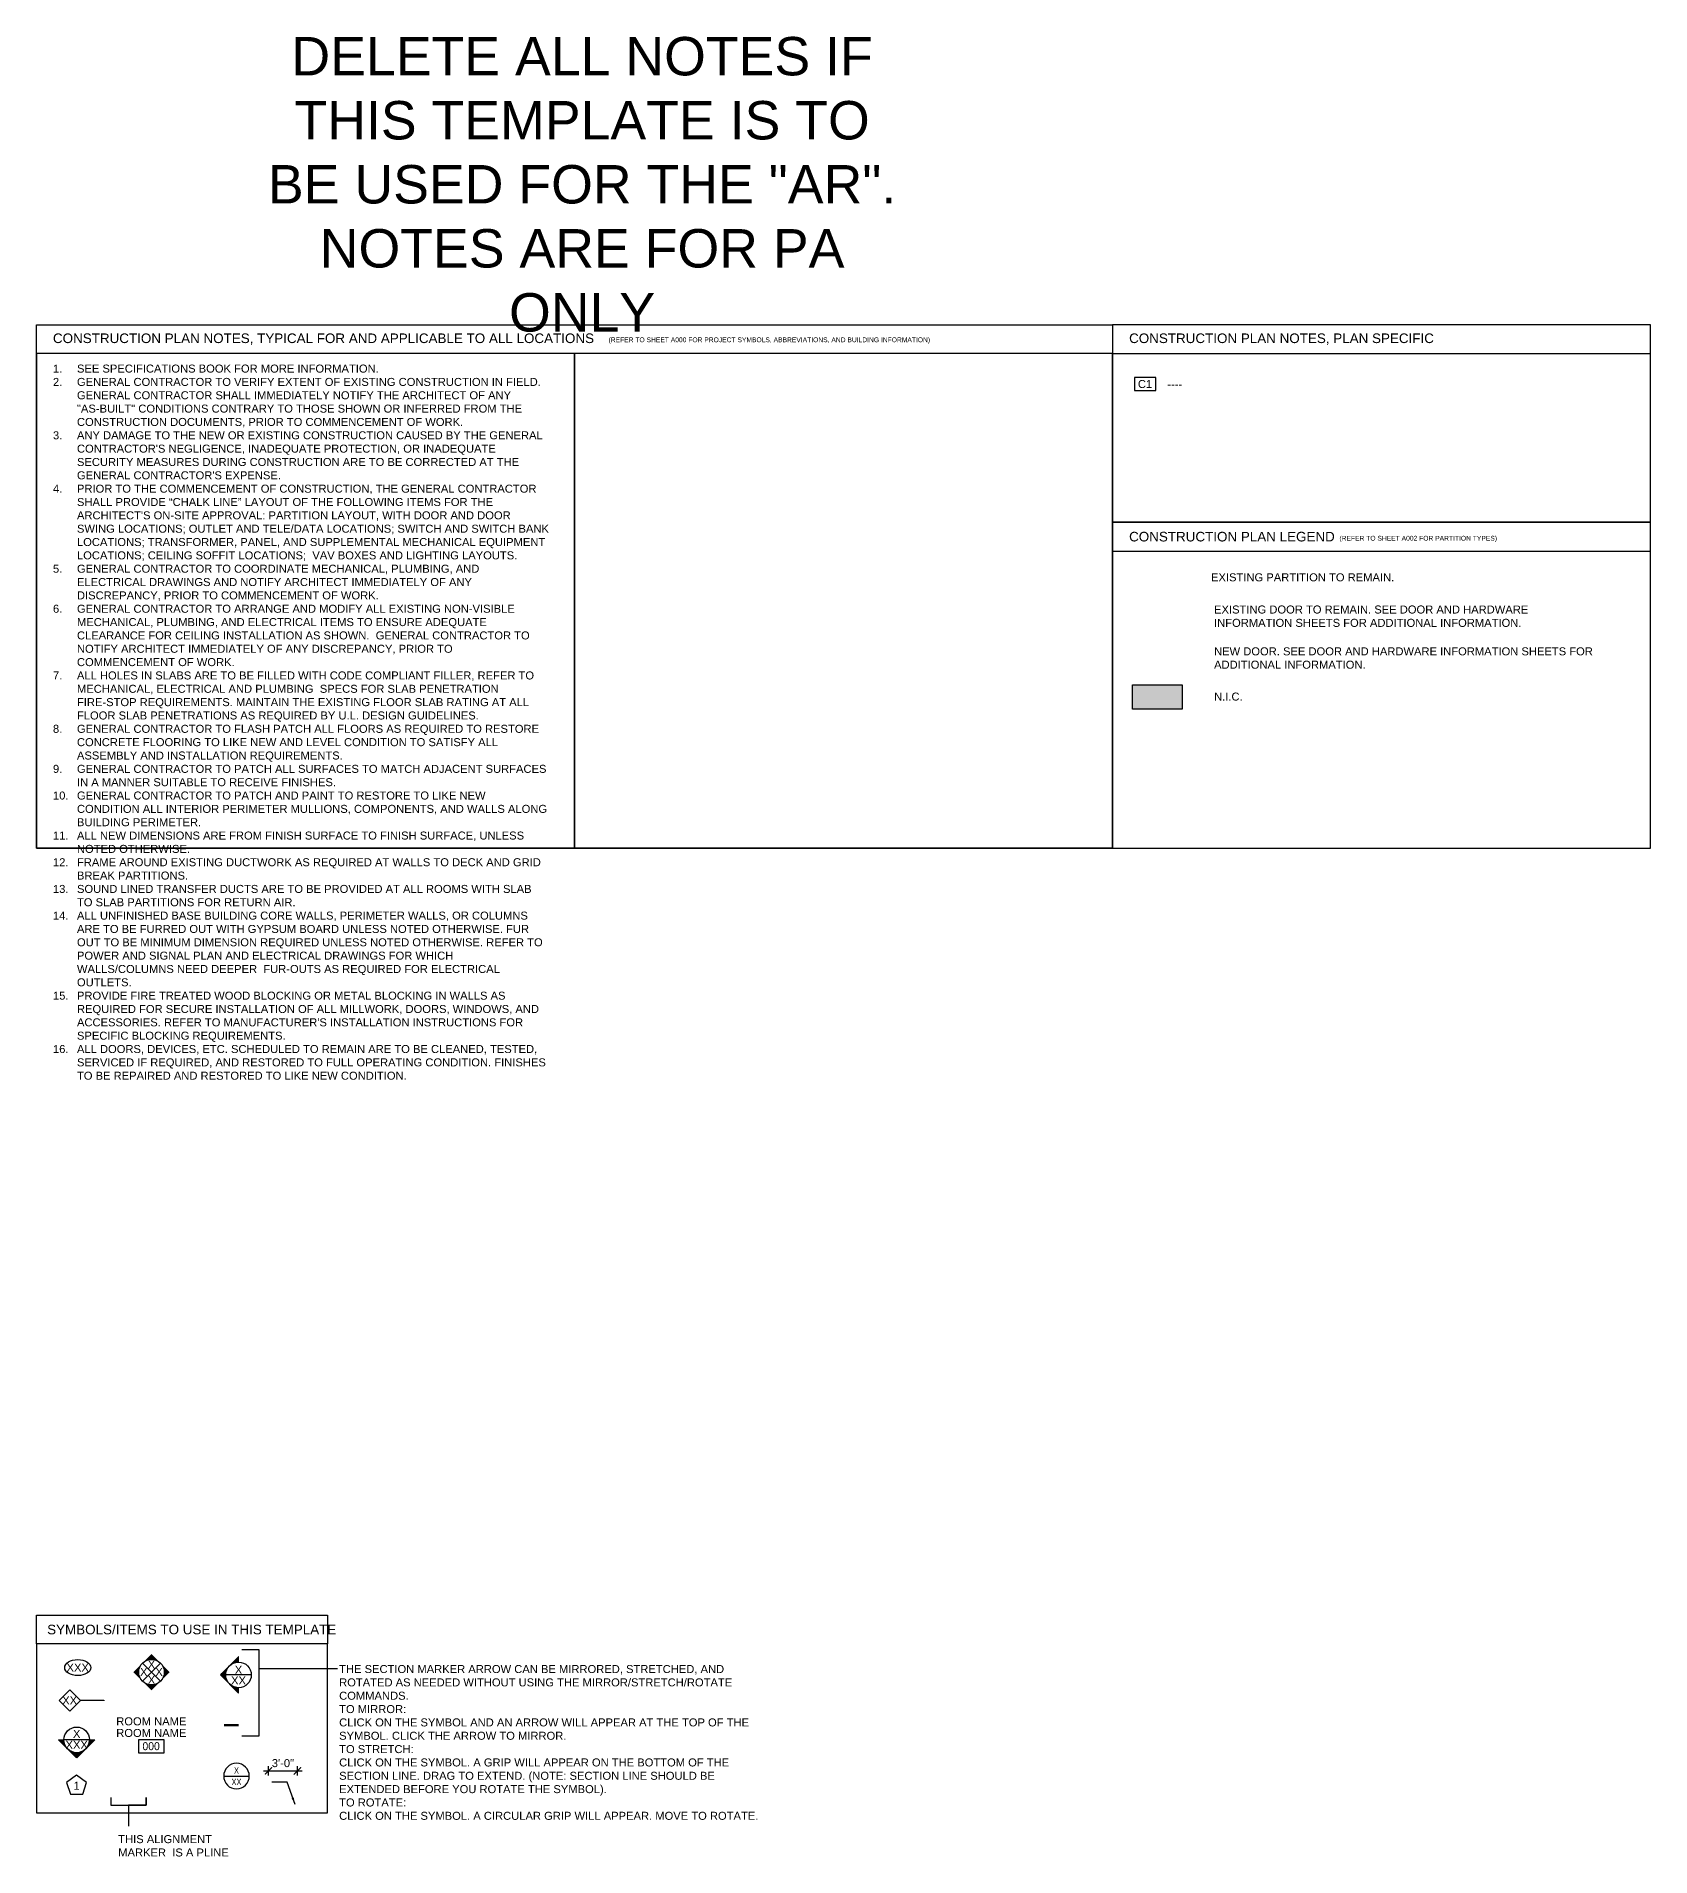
# Model space of a CAD drawing. Header units: inches. Extents: x 540 to 4861, y -166 to 2108.
# Drawn here: x 2844 to 4861, y -166 to 2108 of the extents above; entities that cross this region are included whole.
import ezdxf
from ezdxf.enums import TextEntityAlignment as Align

# ---------------------------------------------------------------- set-up
doc = ezdxf.new("R2010")
doc.units = ezdxf.units.IN
doc.header["$LTSCALE"] = 96
doc.header["$MEASUREMENT"] = 0
for name, color, linetype in [('A-Anno-Flor', 7, 'Continuous'), ('A-Anno-PwrS', 7, 'Continuous'), ('A-Area-Iden', 7, 'Continuous'), ('A-Area-Iden-Name', 7, 'Continuous'), ('A-Area-Iden-Numb', 7, 'Continuous'), ('A-Door-Iden', 7, 'Continuous'), ('A-Flor-Case-Exst', 235, 'Continuous'), ('A-Flor-Case-Patt', 1, 'Continuous'), ('A-Wall-Iden', 7, 'Continuous'), ('Legend 300$0$A-Anno-PwrS', 7, 'Continuous')]:
    doc.layers.add(name, color=color, linetype=linetype)
doc.layers.add('Viewport', color=14, linetype='Continuous', plot=False)
doc.styles.add('OTJ_Title1', font='swiss.ttf')
doc.styles.add('OTJ_Title2', font='swissl.ttf')
doc.styles.add('RomanS', font='romans.shx')
doc.styles.add('THG-4', font='arial.ttf', dxfattribs={"width": 0.8})
doc.styles.add('XFINE_0', font='swissl.ttf')
doc.styles.add('XFINE_1-4', font='swissl.ttf', dxfattribs={"height": 5})
doc.styles.add('XFINE_1-8', font='swissl.ttf', dxfattribs={"height": 10})
doc.dimstyles.new('Aec_Wall_Tag', dxfattribs={"dimscale": 96, "dimtxt": 0.09375, "dimasz": 0.075, "dimexe": 0.25, "dimexo": 0, "dimgap": 0.0375, "dimtad": 1, "dimdec": 4, "dimzin": 3, "dimdsep": 46, "dimlunit": 4, "dimtxsty": 'RomanS', "dimcen": 0.09375, "dimdle": 0.125, "dimadec": 0, "dimazin": 0, "dimtfac": 0.75, "dimtdec": 4, "dimtmove": 2, "dimatfit": 3, "dimldrblk": 'Aec_Arrow_Bar', "dimfxl": 1, "dimfrac": 1, "dimtolj": 1, "dimtzin": 0, "dimarcsym": 0})
doc.dimstyles.new('OTJ_1-8', dxfattribs={"dimscale": 96, "dimtxt": 0.09375, "dimasz": 0.09375, "dimexe": 0.0625, "dimexo": 0.15625, "dimgap": 0.046875, "dimtad": 1, "dimdec": 1, "dimzin": 3, "dimdsep": 46, "dimlunit": 4, "dimtxsty": 'XFINE_1-8', "dimblk": 'ARCHTICK', "dimcen": 0.09, "dimdle": 0.0625, "dimclrd": 15, "dimclre": 15, "dimclrt": 7, "dimadec": 0, "dimazin": 0, "dimtfac": 0.75, "dimtdec": 1, "dimtix": 1, "dimtmove": 1, "dimatfit": 3, "dimfxl": 1, "dimfrac": 1, "dimtolj": 1, "dimtzin": 0, "dimarcsym": 0})
pattern_1 = [(90, (0, 0), (-0.008, 5e-19), [])]

# ---------------------------------------------------------------- blocks, each defined once
blk = doc.blocks.new('multi-note')
at = {"color": 4}
blk.add_lwpolyline([(-1.67, -1), (1.67, -1), (1.67, 1), (-1.67, 1)], close=True, dxfattribs=at)
at = {"color": 0, "style": 'XFINE_0', "width": 0.8}
blk.add_attdef('MULTI-NOTE', text='', height=1, dxfattribs=at).set_placement((0, 0), align=Align.MIDDLE_CENTER)
blk = doc.blocks.new('Aec_Wall_Tag_P')
at = {"color": 4}
blk.add_lwpolyline([(-0.6, -1.66), (1.06, 0), (-0.6, 1.66), (-2.25, 0)], close=True, dxfattribs=at)
at = {"style": 'XFINE_0', "width": 0.8}
blk.add_attdef('WALL:TYPE', text='', height=1, dxfattribs=at).set_placement((0, 0), align=Align.MIDDLE)
at = {"style": 'XFINE_0', "width": 0.8, "flags": 1}
blk.add_attdef('NAME:OBJECTSTYLE', text='', height=1, dxfattribs=at).set_placement((0, -2.5), align=Align.MIDDLE)
blk = doc.blocks.new('Aec_Arrow_Bar')
at = {"const_width": 0.188}
blk.add_lwpolyline([(-1, 0), (0.125, 0)], dxfattribs=at)
blk = doc.blocks.new('OTJ_Elev')
at = {"color": 0}
blk.add_line((2, 0), (-2, 0), dxfattribs=at)
blk.add_circle((0, 0), 2, dxfattribs=at)
at = {"color": 0, "style": 'XFINE_0', "width": 0.8}
blk.add_attdef('NUMBER', text='', height=1, dxfattribs=at).set_placement((0, 0.38), align=Align.CENTER)
blk.add_attdef('SHEET', text='', height=1, dxfattribs=at).set_placement((0, -0.42), align=Align.TOP_CENTER)
blk = doc.blocks.new('OTJ_Elev_Arrow')
h = blk.add_hatch()
h.set_pattern_fill('_USER', color=0, scale=0.008, angle=90, style=0, pattern_type=0)
h.set_pattern_definition(pattern_1)
h.paths.add_polyline_path([(-1.41, 1.41), (-2.83, 0), (-2, 0, -0.198912)])
h.paths.add_polyline_path([(0, 2.83), (-1.41, 1.41, -0.414214), (1.41, 1.41)])
h.paths.add_polyline_path([(1.41, 1.41, -0.198912), (2, 0), (2.83, 0)])
h = blk.add_hatch(color=0)
h.paths.add_polyline_path([(-1.41, 1.41), (-2.83, 0), (-2, 0, -0.198912)])
h.paths.add_polyline_path([(0, 2.83), (-1.41, 1.41, -0.414214), (1.41, 1.41)])
h.paths.add_polyline_path([(1.9, 0.93), (1.8, 0.88, -0.114349), (2, 0), (2.83, 0)])
h.paths.add_polyline_path([(1.41, 1.41, -0.082683), (1.8, 0.88), (1.9, 0.93)])
at = {"color": 0}
blk.add_lwpolyline([(-2, 0), (-2.83, 0), (0, 2.83), (2.83, 0), (2, 0)], dxfattribs=at)
blk.add_lwpolyline([(-2, 0), (-2.83, 0), (0, 2.83), (2.83, 0), (2, 0)], dxfattribs=at)
blk = doc.blocks.new('OTJCustomDoorTag-P')
at = {"color": 4}
blk.add_ellipse((0, 0), major_axis=(-2.03, 0), ratio=0.615385, dxfattribs=at)
at = {"style": 'XFINE_0', "width": 0.7}
blk.add_attdef('DOOR:NUM', text='', height=1, dxfattribs=at).set_placement((0, 0), align=Align.MIDDLE)
at = {"style": 'XFINE_0', "width": 0.7, "flags": 1}
for tag, p in [('DOOR:HDWR', (5.16, -4)), ('DOOR:MAT', (5.16, -5.85)), ('DOOR:FRAME', (5.16, -7.66)), ('DOOR:NEWRELOC', (5.16, -9.46)), ('DOOR:RATING', (5.16, -11.26)), ('DOOR:ROOM', (5.16, -13.01)), ('DOOR:TYPE', (5.16, -14.63)), ('DOOR:COST', (5.16, -16.25))]:
    blk.add_attdef(tag, text='', height=1, dxfattribs=at).set_placement(p, align=Align.MIDDLE_LEFT)
blk = doc.blocks.new('OTJ_Elev_2')
at = {"color": 0}
for p, q in [((1.41, 1.41), (-1.41, -1.41)), ((-1.41, 1.41), (1.41, -1.41))]:
    blk.add_line(p, q, dxfattribs=at)
blk.add_circle((0, 0), 2, dxfattribs=at)
at = {"color": 0, "style": 'XFINE_0', "width": 0.8}
for tag, p in [('NUMBER2', (-1.09, 0)), ('NUMBER1', (0, 1.09)), ('NUMBER4', (1.09, 0)), ('NUMBER3', (0, -1.03))]:
    blk.add_attdef(tag, text='', height=1, dxfattribs=at).set_placement(p, align=Align.MIDDLE_CENTER)
blk = doc.blocks.new('OTJ_Elev_Arrow_2')
blk.add_hatch(color=256).paths.add_polyline_path([(0, 2.83), (-1.41, 1.41, -0.414214), (1.41, 1.41)])
blk = doc.blocks.new('OTJ_Room_Tag_4_P')
at = {"layer": 'A-Area-Iden-Numb', "color": 4}
blk.add_lwpolyline([(2, -2), (2, 0), (-2, 0), (-2, -2)], close=True, dxfattribs=at)
at = {"layer": 'A-Area-Iden-Name', "style": 'XFINE_0', "width": 0.8}
for tag, p in [('ROOM:NAME1', (0, 2.35)), ('ROOM:NAME2', (0, 0.33))]:
    blk.add_attdef(tag, text='', height=1.33, dxfattribs=at).set_placement(p, align=Align.CENTER)
at = {"layer": 'A-Area-Iden-Numb', "style": 'XFINE_0', "width": 1.569593}
blk.add_attdef('ROOM:NUMBER', text='', height=1, dxfattribs=at).set_placement((-1.5, -1.5), (1.5, -1.5), align=Align.FIT)
blk = doc.blocks.new('PENT')
at = {"color": 4}
blk.add_lwpolyline([(0.091, -0.125), (0.147, 0.048), (0, 0.155), (-0.147, 0.048), (-0.091, -0.125)], close=True, dxfattribs=at)
at = {"linetype": 'Continuous', "style": 'THG-4', "width": 0.8}
blk.add_attdef('EQUIP', text='', height=0.0938, dxfattribs=at).set_placement((0, 0), align=Align.MIDDLE)
blk = doc.blocks.new('OTJ_Section_Arrow_1')
h = blk.add_hatch()
h.set_pattern_fill('_USER', color=0, scale=0.008, angle=90, style=0, pattern_type=0)
h.set_pattern_definition(pattern_1)
h.paths.add_polyline_path([(-1.41, 1.41), (-2.83, 0), (-2, 0, -0.198912)])
h.paths.add_polyline_path([(0, 2.83), (-1.41, 1.41, -0.414214), (1.41, 1.41)])
h.paths.add_polyline_path([(1.41, 1.41, -0.198912), (2, 0), (2.83, 0)])
h = blk.add_hatch(color=0)
h.paths.add_polyline_path([(-1.41, 1.41), (-2.83, 0), (-2, 0, -0.198912)])
h.paths.add_polyline_path([(0, 2.83), (-1.41, 1.41, -0.414214), (1.41, 1.41)])
h.paths.add_polyline_path([(1.9, 0.93), (1.8, 0.88, -0.114349), (2, 0), (2.83, 0)])
h.paths.add_polyline_path([(1.41, 1.41, -0.082683), (1.8, 0.88), (1.9, 0.93)])
at = {"color": 0}
blk.add_lwpolyline([(-2, 0), (-2.83, 0), (0, 2.83), (2.83, 0), (2, 0)], dxfattribs=at)
blk.add_lwpolyline([(-2, 0), (-2.83, 0), (0, 2.83), (2.83, 0), (2, 0)], dxfattribs=at)
blk = doc.blocks.new('*U192')
at = {"color": 0}
blk.add_line((2, 0), (-2, 0), dxfattribs=at)
blk.add_lwpolyline([(-2.25, -7.85, 0.375, 0.375, 0), (0, -7.85, 0, 0, 0), (0, -2, 0, 0, 0)], format="xyseb")
blk.add_circle((0, 0), 2, dxfattribs=at)
at = {"xscale": -1, "rotation": 89.99999999999993}
blk.add_blockref('OTJ_Section_Arrow_1', (0, 0), dxfattribs=at)
at = {"color": 0, "style": 'XFINE_0', "width": 0.8}
blk.add_attdef('NUMBER', text='', height=1, dxfattribs=at).set_placement((0, 0.38), align=Align.CENTER)
blk.add_attdef('SHEET', text='', height=1, dxfattribs=at).set_placement((0, -0.42), align=Align.TOP_CENTER)
blk = doc.blocks.new('OTJ_Section')
at = {"color": 0}
blk.add_line((2, 0), (-2, 0), dxfattribs=at)
blk.add_circle((0, 0), 2, dxfattribs=at)
at = {"color": 0, "style": 'XFINE_0', "width": 0.8}
blk.add_attdef('NUMBER', text='', height=1, dxfattribs=at).set_placement((0, 0.38), align=Align.CENTER)
blk.add_attdef('SHEET', text='', height=1, dxfattribs=at).set_placement((0, -0.42), align=Align.TOP_CENTER)
blk = doc.blocks.new('_ArchTick')
at = {"color": 0, "linetype": 'ByBlock', "const_width": 0.15}
blk.add_lwpolyline([(-0.5, -0.5), (0.5, 0.5)], dxfattribs=at)
blk = doc.blocks.new('*D193')
at = {"layer": 'A-Anno-Flor', "color": 15, "lineweight": -2, "transparency": 16777216}
for p, q in [((3127.9, -59.2), (3176.1, -59.2)), ((3133.9, -65.1), (3133.9, -53.2)), ((3170.1, -65.1), (3170.1, -53.2))]:
    blk.add_line(p, q, dxfattribs=at)
at = {"layer": 'DefPoints', "color": 0, "transparency": 16777216}
for p in [(3170.1, -59.2), (3133.9, -80.1), (3170.1, -80.1)]:
    blk.add_point(p, dxfattribs=at)
at = {"layer": 'A-Anno-Flor', "color": 15, "lineweight": -2, "transparency": 16777216, "xscale": 9, "yscale": 9, "zscale": 9, "rotation": 180}
blk.add_blockref('_ArchTick', (3133.9, -59.2), dxfattribs=at)
at = {"layer": 'A-Anno-Flor', "color": 15, "lineweight": -2, "transparency": 16777216, "xscale": 9, "yscale": 9, "zscale": 9}
blk.add_blockref('_ArchTick', (3170.1, -59.2), dxfattribs=at)
at = {"layer": 'A-Anno-Flor', "color": 7, "transparency": 16777216, "insert": (3152, -49.6), "char_height": 10, "attachment_point": 5, "style": 'XFINE_1-8'}
blk.add_mtext('\\A1;3\'-0"', dxfattribs=at)

msp = doc.modelspace()

# ---------------------------------------------------------------- hatches: boundary and pattern name
at = {"layer": 'A-Flor-Case-Patt'}
msp.add_hatch(color=254, dxfattribs=at).paths.add_polyline_path([(4213.76, 1297.73), (4275.92, 1297.73), (4275.92, 1267.39), (4213.76, 1267.39)])

# ---------------------------------------------------------------- linework, layer by layer
at = {"layer": 'A-Anno-Flor', "color": 15}
msp.add_lwpolyline([(2948.07, -97.41, 0, 3, 0), (2948.07, -88.4, 0, 0, 0), (2948.07, -74.38, 0, 0, 0), (2971.96, -74.38, 0, 0, 0), (2971.96, -88.4, 3, 0, 0), (2971.96, -97.41, 0, 3, 0)], format="xyseb", dxfattribs=at)
at = {"layer": 'A-Anno-PwrS', "color": 5}
for points in [[(2843.93, 1747.61), (4188.82, 1747.61), (4188.82, 1093.46), (2843.93, 1093.46)], [(2843.93, 1747.61), (4188.82, 1747.61), (4188.82, 1711.61), (2843.93, 1711.61)], [(4188.82, 1500.78), (4861.26, 1500.78), (4861.26, 1747.61), (4188.82, 1747.61)], [(2843.93, 1093.46), (3516.37, 1093.46), (3516.37, 1711.61), (2843.93, 1711.61)], [(3516.37, 1093.46), (4188.82, 1093.46), (4188.82, 1711.61), (3516.37, 1711.61)], [(4188.82, 1093.46), (4861.26, 1093.46), (4861.26, 1500.78), (4188.82, 1500.78)], [(2843.93, 135.32), (3207.88, 135.32), (3207.88, 99.32), (2843.93, 99.32)], [(2843.93, -111.51), (3207.88, -111.51), (3207.88, 99.32), (2843.93, 99.32)]]:
    msp.add_lwpolyline(points, close=True, dxfattribs=at)
at = {"layer": 'A-Flor-Case-Exst'}
msp.add_lwpolyline([(4213.76, 1297.73), (4275.92, 1297.73), (4275.92, 1267.39), (4213.76, 1267.39)], close=True, dxfattribs=at)
at = {"layer": 'Legend 300$0$A-Anno-PwrS', "color": 5}
for points in [[(4861.26, 1747.61), (4188.82, 1747.61), (4188.82, 1711.61), (4861.26, 1711.61)], [(4861.26, 1500.78), (4188.82, 1500.78), (4188.82, 1464.78), (4861.26, 1464.78)]]:
    msp.add_lwpolyline(points, dxfattribs=at)
at = {"layer": 'Viewport', "color": 4}
msp.add_line((3220.26, 68.24), (3122.54, 68.24), dxfattribs=at)
for points in [[(3100.58, -15.3), (3122.54, -15.3), (3122.54, 92.17), (3100.58, 92.17)], [(2936.88, -92.63), (2936.88, -102.1), (2981.12, -102.1), (2981.12, -92.63), (2981.12, -102.1), (2959, -102.1), (2959, -128.24)]]:
    msp.add_lwpolyline(points, dxfattribs=at)

# ---------------------------------------------------------------- block references
at = {"layer": 'A-Anno-Flor', "yscale": 8, "zscale": 8}
for name, p, xscale, rotation in [('OTJ_Elev_Arrow_2', (2987.77, 64.14), 8, 90.00000000000001), ('OTJ_Elev_Arrow_2', (2987.77, 64.14), -8, 270), ('OTJ_Elev_Arrow_2', (2987.77, 64.14), -8, 180), ('OTJ_Elev_Arrow', (2894.29, -20.47), 8, 180)]:
    msp.add_blockref(name, p, dxfattribs=dict(at, xscale=xscale, rotation=rotation))
at = {"layer": 'A-Anno-Flor'}
ref = msp.add_blockref('OTJ_Elev_2', (2987.77, 64.14), dxfattribs=dict(at, xscale=8, yscale=8, zscale=8))
ref.add_attrib('NUMBER1', 'X', dxfattribs={"layer": '0', "color": 0, "height": 10, "style": 'XFINE_1-8'}).set_placement((2987.77, 65.62), align=Align.BOTTOM_CENTER)
ref.add_attrib('NUMBER2', 'X', dxfattribs={"layer": '0', "color": 0, "height": 10, "style": 'XFINE_1-8'}).set_placement((2978.1, 56.33), align=Align.BOTTOM_CENTER)
ref.add_attrib('NUMBER3', 'X', dxfattribs={"layer": '0', "color": 0, "height": 10, "style": 'XFINE_1-8'}).set_placement((2987.77, 46.55), align=Align.BOTTOM_CENTER)
ref.add_attrib('NUMBER4', 'X', dxfattribs={"layer": '0', "color": 0, "height": 10, "style": 'XFINE_1-8'}).set_placement((2997.29, 56.39), align=Align.BOTTOM_CENTER)
at = {"layer": 'A-Anno-Flor', "xscale": 8, "yscale": 8, "zscale": 8}
msp.add_blockref('OTJ_Elev_Arrow_2', (2987.77, 64.14), dxfattribs=at)
at = {"layer": 'A-Anno-Flor'}
ref = msp.add_blockref('*U192', (3096.53, 60.67), dxfattribs=dict(at, xscale=8, yscale=8, zscale=8))
ref.add_attrib('NUMBER', 'X', dxfattribs={"layer": '0', "color": 0, "height": 10, "style": 'XFINE_1-8'}).set_placement((3096.53, 59.08), align=Align.BOTTOM_CENTER)
ref.add_attrib('SHEET', 'XX', dxfattribs={"layer": '0', "color": 0, "height": 10, "style": 'XFINE_1-8'}).set_placement((3096.53, 45.74), align=Align.BOTTOM_CENTER)
ref = msp.add_blockref('OTJ_Elev', (2894.29, -20.47), dxfattribs=dict(at, xscale=8, yscale=8, zscale=8))
ref.add_attrib('NUMBER', 'X', dxfattribs={"layer": '0', "color": 0, "height": 10, "style": 'XFINE_1-8'}).set_placement((2894.29, -21), align=Align.BOTTOM_CENTER)
ref.add_attrib('SHEET', 'XXX', dxfattribs={"layer": '0', "color": 0, "height": 10, "style": 'XFINE_1-8'}).set_placement((2894.29, -34.64), align=Align.BOTTOM_CENTER)
at = {"layer": 'A-Anno-Flor', "linetype": 'Continuous', "lineweight": -3}
ref = msp.add_blockref('PENT', (2894.12, -77.86), dxfattribs=dict(at, xscale=85.33674680322292, yscale=85.33674680322292, zscale=85.33674680322292))
ref.add_attrib('EQUIP', '1', dxfattribs={"layer": '0', "linetype": 'Continuous', "height": 10, "style": 'XFINE_1-8'}).set_placement((2894.12, -77.86), align=Align.MIDDLE)
at = {"layer": 'A-Anno-Flor'}
ref = msp.add_blockref('OTJ_Section', (3093.98, -65.7), dxfattribs=dict(at, xscale=-8, yscale=8, zscale=8))
ref.add_attrib('NUMBER', 'X', dxfattribs={"layer": '0', "color": 0, "height": 8, "style": 'XFINE_0', "width": 0.8}).set_placement((3093.99, -62.69), align=Align.CENTER)
ref.add_attrib('SHEET', 'XX', dxfattribs={"layer": '0', "color": 0, "height": 8, "style": 'XFINE_0', "width": 0.8}).set_placement((3093.99, -69.03), align=Align.TOP_CENTER)
at = {"layer": 'A-Anno-PwrS'}
ref = msp.add_blockref('multi-note', (4229.45, 1673.59), dxfattribs=dict(at, xscale=8, yscale=8, zscale=8))
ref.add_attrib('MULTI-NOTE', 'C1', dxfattribs={"layer": '0', "color": 0, "height": 10, "style": 'XFINE_1-8'}).set_placement((4229.45, 1673.59), align=Align.MIDDLE_CENTER)
at = {"layer": 'A-Area-Iden'}
ref = msp.add_blockref('OTJ_Room_Tag_4_P', (2987.56, -20.57), dxfattribs=dict(at, xscale=8, yscale=8, zscale=8))
ref.add_attrib('ROOM:NAME1', 'ROOM NAME', dxfattribs={"layer": 'A-Area-Iden-Name', "height": 10, "style": 'XFINE_1-8'}).set_placement((2987.56, 2.67), align=Align.MIDDLE_CENTER)
ref.add_attrib('ROOM:NAME2', 'ROOM NAME', dxfattribs={"layer": 'A-Area-Iden-Name', "height": 10, "style": 'XFINE_1-8'}).set_placement((2987.56, -11.83), align=Align.MIDDLE_CENTER)
ref.add_attrib('ROOM:NUMBER', '000', dxfattribs={"layer": 'A-Area-Iden-Numb', "height": 10, "style": 'XFINE_1-8', "width": 0.97737}).set_placement((2976.46, -33.37), (2998.16, -33.37), align=Align.FIT)
at = {"layer": 'A-Door-Iden', "color": 7, "linetype": 'Continuous', "lineweight": -3}
ref = msp.add_blockref('OTJCustomDoorTag-P', (2895.57, 69.79), dxfattribs=dict(at, xscale=8, yscale=8, zscale=8))
ref.add_attrib('DOOR:NUM', 'XXX', dxfattribs={"layer": '0', "height": 10, "style": 'XFINE_1-8'}).set_placement((2895.57, 69.79), align=Align.MIDDLE)
at = {"layer": 'A-Wall-Iden', "color": 7, "linetype": 'Continuous', "lineweight": -3}
ref = msp.add_blockref('Aec_Wall_Tag_P', (2890.58, 28.63), dxfattribs=dict(at, xscale=8, yscale=8, zscale=8))
ref.add_attrib('WALL:TYPE', 'XX', dxfattribs={"layer": '0', "height": 10, "style": 'XFINE_1-8'}).set_placement((2885.51, 28.82), align=Align.MIDDLE)

# ---------------------------------------------------------------- texts
note = msp.add_mtext_static_columns([''] * 2, width=619.4012, gutter_width=63.14, height=0, dxfattribs=dict(insert=(2864.63, 1697.85), char_height=10, attachment_point=1, style='XFINE_1-8'))
for column, words in zip([note] + note.columns.linked_columns, ['\\pi-30,l30,t30;1.^ISEE SPECIFICATIONS BOOK FOR MORE INFORMATION.\\P2.^IGENERAL CONTRACTOR TO VERIFY EXTENT OF EXISTING CONSTRUCTION IN FIELD. GENERAL CONTRACTOR SHALL IMMEDIATELY NOTIFY THE ARCHITECT OF ANY "AS-BUILT" CONDITIONS CONTRARY TO THOSE SHOWN OR INFERRED FROM THE CONSTRUCTION DOCUMENTS, PRIOR TO COMMENCEMENT OF WORK.\\P3.^IANY DAMAGE TO THE NEW OR EXISTING CONSTRUCTION CAUSED BY THE GENERAL CONTRACTOR\'S NEGLIGENCE, INADEQUATE PROTECTION, OR INADEQUATE SECURITY MEASURES DURING CONSTRUCTION ARE TO BE CORRECTED AT THE  GENERAL CONTRACTOR\'S EXPENSE.\\P4.^IPRIOR TO THE COMMENCEMENT OF CONSTRUCTION, THE GENERAL CONTRACTOR SHALL PROVIDE “CHALK LINE” LAYOUT OF THE FOLLOWING ITEMS FOR THE ARCHITECT\'S ON-SITE APPROVAL: PARTITION LAYOUT, WITH DOOR AND DOOR SWING LOCATIONS; OUTLET AND TELE/DATA LOCATIONS; SWITCH AND SWITCH BANK LOCATIONS; TRANSFORMER, PANEL, AND SUPPLEMENTAL MECHANICAL EQUIPMENT LOCATIONS; CEILING SOFFIT LOCATIONS;  VAV BOXES AND LIGHTING LAYOUTS.\\P5.^IGENERAL CONTRACTOR TO COORDINATE MECHANICAL, PLUMBING, AND ELECTRICAL DRAWINGS AND NOTIFY ARCHITECT IMMEDIATELY OF ANY DISCREPANCY, PRIOR TO COMMENCEMENT OF WORK.\\P6.^IGENERAL CONTRACTOR TO ARRANGE AND MODIFY ALL EXISTING NON-VISIBLE MECHANICAL, PLUMBING, AND ELECTRICAL ITEMS TO ENSURE ADEQUATE CLEARANCE FOR CEILING INSTALLATION AS SHOWN.  GENERAL CONTRACTOR TO NOTIFY ARCHITECT IMMEDIATELY OF ANY DISCREPANCY, PRIOR TO COMMENCEMENT OF WORK.\\P7.^IALL HOLES IN SLABS ARE TO BE FILLED WITH CODE COMPLIANT FILLER, REFER TO MECHANICAL, ELECTRICAL AND PLUMBING  SPECS FOR SLAB PENETRATION FIRE-STOP REQUIREMENTS. MAINTAIN THE EXISTING FLOOR SLAB RATING AT ALL FLOOR SLAB PENETRATIONS AS REQUIRED BY U.L. DESIGN GUIDELINES.\\P8.^IGENERAL CONTRACTOR TO FLASH PATCH ALL FLOORS AS REQUIRED TO RESTORE CONCRETE FLOORING TO LIKE NEW AND LEVEL CONDITION TO SATISFY ALL ASSEMBLY AND INSTALLATION REQUIREMENTS.\\P9.^IGENERAL CONTRACTOR TO PATCH ALL SURFACES TO MATCH ADJACENT SURFACES IN A MANNER SUITABLE TO RECEIVE FINISHES.\\P10.^IGENERAL CONTRACTOR TO PATCH AND PAINT TO RESTORE TO LIKE NEW CONDITION ALL ', "\\pl30,t30;INTERIOR PERIMETER MULLIONS, COMPONENTS, AND WALLS ALONG BUILDING PERIMETER.\\P\\pi-30;11.^IALL NEW DIMENSIONS ARE FROM FINISH SURFACE TO FINISH SURFACE, UNLESS NOTED OTHERWISE.\\P12.^IFRAME AROUND EXISTING DUCTWORK AS REQUIRED AT WALLS TO DECK AND GRID BREAK PARTITIONS.\\P13.^ISOUND LINED TRANSFER DUCTS ARE TO BE PROVIDED AT ALL ROOMS WITH SLAB TO SLAB PARTITIONS FOR RETURN AIR.\\P14.^IALL UNFINISHED BASE BUILDING CORE WALLS, PERIMETER WALLS, OR COLUMNS ARE TO BE FURRED OUT WITH GYPSUM BOARD UNLESS NOTED OTHERWISE. FUR OUT TO BE MINIMUM DIMENSION REQUIRED UNLESS NOTED OTHERWISE. REFER TO POWER AND SIGNAL PLAN AND ELECTRICAL DRAWINGS FOR WHICH WALLS/COLUMNS NEED DEEPER  FUR-OUTS AS REQUIRED FOR ELECTRICAL OUTLETS.\\P15.^IPROVIDE FIRE TREATED WOOD BLOCKING OR METAL BLOCKING IN WALLS AS REQUIRED FOR SECURE INSTALLATION OF ALL MILLWORK, DOORS, WINDOWS, AND ACCESSORIES. REFER TO MANUFACTURER'S INSTALLATION INSTRUCTIONS FOR SPECIFIC BLOCKING REQUIREMENTS.\\P16.^IALL DOORS, DEVICES, ETC.{\\A1; SCHEDULED TO REMAIN ARE TO BE CLEANED, TESTED, SERVICED IF REQUIRED, AND RESTORED TO FULL OPERATING CONDITION. FINISHES TO BE REPAIRED AND RESTORED TO LIKE NEW CONDITION.}"]):
    column.text = words
at = {"insert": (4257.28, 1678.23), "char_height": 10, "width": 549.3097, "attachment_point": 1, "style": 'XFINE_1-8'}
msp.add_mtext('----', dxfattribs=at)
at = {"layer": 'A-Anno-Flor'}
for s, insert, char_height, width, attachment_point, style in [('CONSTRUCTION PLAN NOTES, TYPICAL FOR AND APPLICABLE TO ALL LOCATIONS', (2864.63, 1729.61), 12, 714.1873, 4, 'OTJ_Title1'), ('(REFER TO SHEET A000 FOR PROJECT SYMBOLS, ABBREVIATIONS, AND BUILDING INFORMATION)', (3558.96, 1731.8), 6, 384.2037, 1, 'OTJ_Title2'), ('CONSTRUCTION PLAN NOTES, PLAN SPECIFIC', (4209.52, 1729.61), 12, 510.0262, 4, 'OTJ_Title1'), ('CONSTRUCTION PLAN LEGEND', (4209.52, 1482.78), 12, 509.1881, 4, 'OTJ_Title1'), ('(REFER TO SHEET A002 FOR PARTITION TYPES)', (4472.35, 1483.88), 6, 186.8473, 1, 'OTJ_Title2'), ('EXISTING PARTITION TO REMAIN.', (4311.92, 1437.04), 10, 546.873, 1, 'XFINE_1-8'), ('EXISTING DOOR TO REMAIN. SEE DOOR AND HARDWARE INFORMATION SHEETS FOR ADDITIONAL INFORMATION.', (4315.71, 1396.83), 10, 447.1682, 1, 'XFINE_1-8'), ('NEW DOOR. SEE DOOR AND HARDWARE INFORMATION SHEETS FOR ADDITIONAL INFORMATION.', (4315.71, 1344.55), 10, 546.873, 1, 'XFINE_1-8'), ('N.I.C.', (4315.71, 1288.04), 10, 546.873, 1, 'XFINE_1-8'), ('SYMBOLS/ITEMS TO USE IN THIS TEMPLATE', (2857.37, 117.32), 12, 555.2731, 4, 'OTJ_Title1')]:
    msp.add_mtext(s, dxfattribs=dict(at, insert=insert, char_height=char_height, width=width, attachment_point=attachment_point, style=style))
at = {"layer": 'Viewport', "color": 7, "insert": (3525.9, 2107.17), "char_height": 48, "width": 800.4556, "attachment_point": 2, "style": 'XFINE_1-4'}
msp.add_mtext('DELETE ALL NOTES IF THIS TEMPLATE IS TO BE USED FOR THE "AR". NOTES ARE FOR PA ONLY', dxfattribs=at)
at = {"layer": 'Viewport', "color": 4, "char_height": 10, "attachment_point": 1, "style": 'XFINE_1-8'}
for s, insert, width in [('THE SECTION MARKER ARROW CAN BE MIRRORED, STRETCHED, AND ROTATED AS NEEDED WITHOUT USING THE MIRROR/STRETCH/ROTATE COMMANDS.\\PTO MIRROR:\\PCLICK ON THE SYMBOL AND AN ARROW WILL APPEAR AT THE TOP OF THE SYMBOL. CLICK THE ARROW TO MIRROR.\\PTO STRETCH:\\PCLICK ON THE SYMBOL. A GRIP WILL APPEAR ON THE BOTTOM OF THE SECTION LINE. DRAG TO EXTEND. (NOTE: SECTION LINE SHOULD BE EXTENDED BEFORE YOU ROTATE THE SYMBOL).\\PTO ROTATE:\\PCLICK ON THE SYMBOL. A CIRCULAR GRIP WILL APPEAR. MOVE TO ROTATE.', (3222.28, 73.01), 516.2485), ('THIS ALIGNMENT MARKER  IS A PLINE', (2946.19, -139.51), 157.4539)]:
    msp.add_mtext(s, dxfattribs=dict(at, insert=insert, width=width))

# ---------------------------------------------------------------- dimensions: what is measured, and where the dimension line sits
at = {"layer": 'A-Anno-Flor'}
dim = msp.add_linear_dim(base=(3170.14, -59.21), p1=(3133.92, -80.06), p2=(3170.14, -80.06), dimstyle='OTJ_1-8', dxfattribs=at)
dim.commit()
dim.dimension.update_dxf_attribs({"geometry": '*D193', "text_midpoint": (3152.03, -49.57)})

# ---------------------------------------------------------------- leaders
msp.add_leader([(3167.14, -101.15), (3157.2, -73.38), (3138.33, -73.38)], dimstyle='OTJ_1-8', override={"dimgap": 0.046875, "dimtad": 0}, dxfattribs=at)
at = {"layer": 'A-Wall-Iden'}
msp.add_leader([(2928.26, 28.63), (2899.06, 28.63)], dimstyle='Aec_Wall_Tag', override={"dimscale": 96}, dxfattribs=at)

doc.saveas('drawing.dxf')
